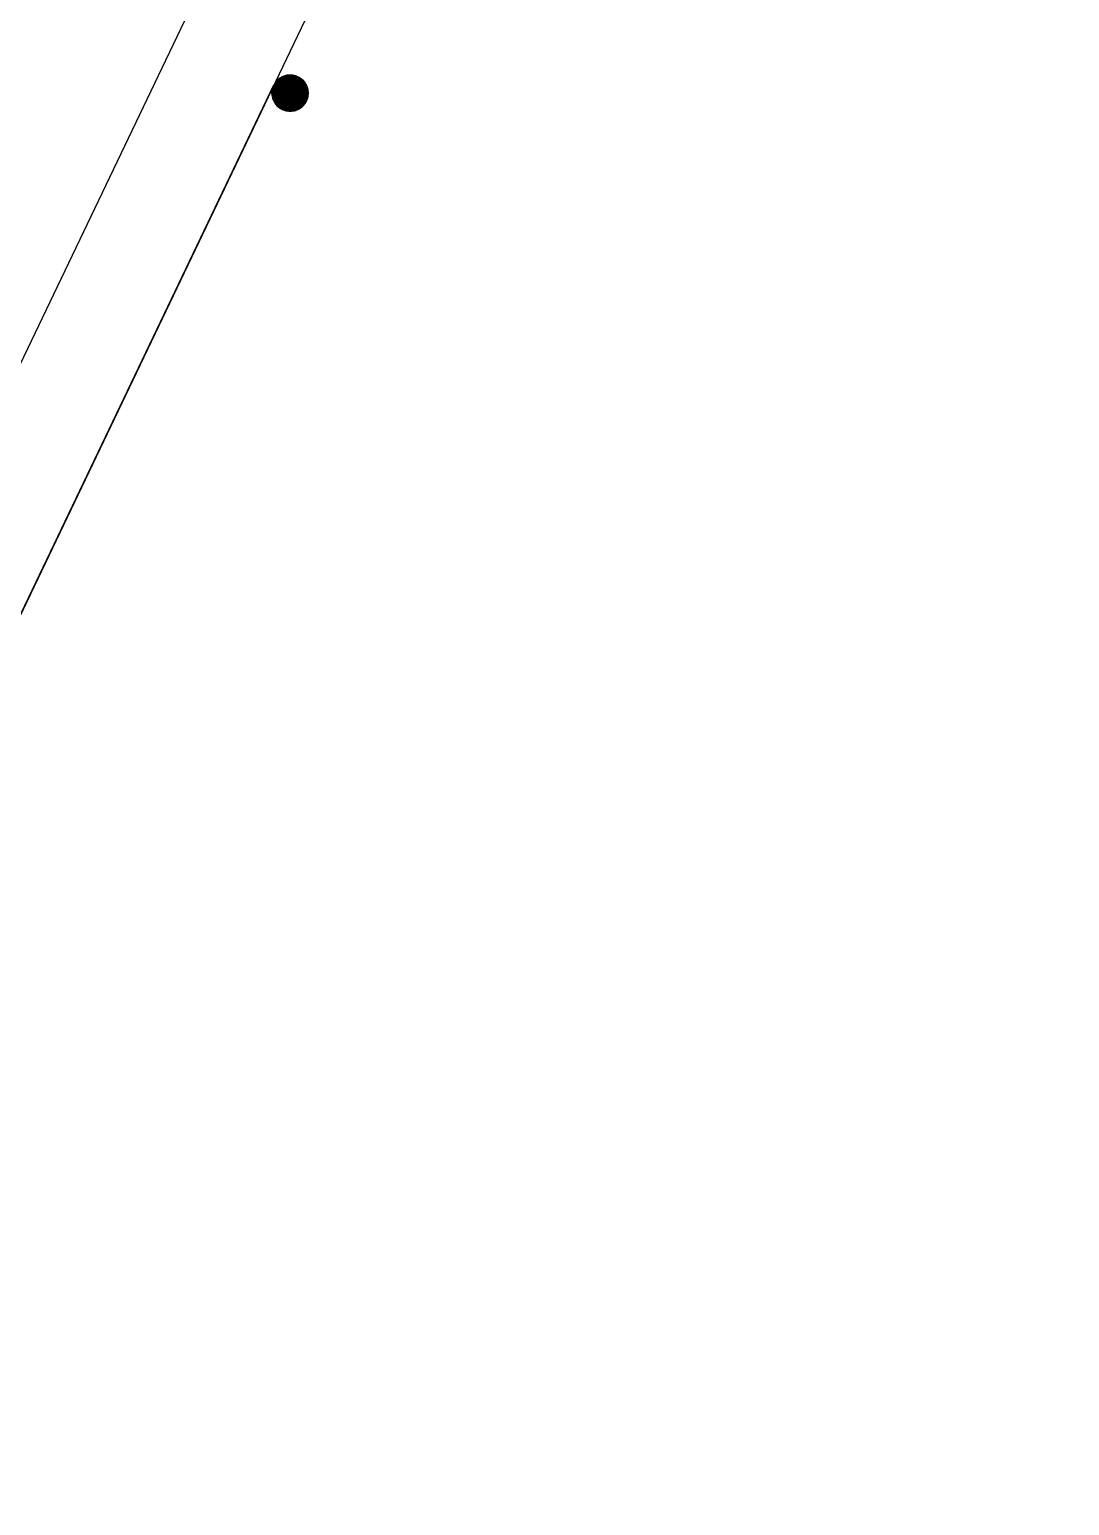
# Model space of a CAD drawing. Extents: x -1989 to 1557, y -2316 to 1157.
# Drawn here: x 477.5 to 621.1, y -1231.7 to -1027.8 of the extents above; entities that cross this region are included whole.
import ezdxf

# ---------------------------------------------------------------- set-up
doc = ezdxf.new("R2010")
doc.units = 0
doc.layers.get('0').update_dxf_attribs({"color": 13, "linetype": 'CONTINUOUS'})
for name, color, linetype in [('COLUMN', 5, 'CONTINUOUS'), ('HELP', 7, 'CONTINUOUS'), ('SITE', 250, 'CONTINUOUS')]:
    doc.layers.add(name, color=color, linetype=linetype)

# ---------------------------------------------------------------- blocks, each defined once
blk = doc.blocks.new('GROUP_1')
at = {"color": 7}
for p, q in [((651.85, 1279.68), (652.04, 1280.64)), ((651.85, 1279.68, 190), (652.04, 1280.64)), ((651.85, 1279.68, 190), (652.04, 1280.64, 190)), ((651.96, 1280.42), (651.91, 1280.24)), ((652.02, 1280.59), (651.96, 1280.42)), ((652.1, 1280.76), (652.02, 1280.59)), ((652.04, 1280.64), (652.27, 1281.07)), ((652.04, 1280.64, 190), (652.27, 1281.07)), ((652.04, 1280.64, 190), (652.27, 1281.07, 190)), ((652.04, 1280.64), (652.04, 1280.64, 190)), ((652.19, 1280.93), (652.1, 1280.76)), ((652.28, 1281.09), (652.19, 1280.93)), ((652.27, 1281.07), (652.58, 1281.45)), ((652.27, 1281.07, 190), (652.58, 1281.45)), ((652.27, 1281.07, 190), (652.58, 1281.45, 190)), ((652.27, 1281.07), (652.27, 1281.07, 190)), ((652.4, 1281.24), (652.28, 1281.09)), ((652.52, 1281.38), (652.4, 1281.24)), ((652.65, 1281.51), (652.52, 1281.38)), ((652.58, 1281.45), (652.96, 1281.76)), ((652.58, 1281.45, 190), (652.96, 1281.76)), ((652.58, 1281.45, 190), (652.96, 1281.76, 190)), ((652.58, 1281.45), (652.58, 1281.45, 190)), ((652.79, 1281.63), (652.65, 1281.51)), ((652.94, 1281.75), (652.79, 1281.63)), ((653.1, 1281.84), (652.94, 1281.75)), ((652.96, 1281.76), (653.39, 1281.99)), ((652.96, 1281.76, 190), (653.39, 1281.99)), ((652.96, 1281.76, 190), (653.39, 1281.99, 190)), ((652.96, 1281.76), (652.96, 1281.76, 190)), ((653.27, 1281.93), (653.1, 1281.84)), ((653.44, 1282.01), (653.27, 1281.93)), ((653.39, 1281.99), (654.35, 1282.18)), ((653.39, 1281.99, 190), (654.35, 1282.18)), ((653.39, 1281.99, 190), (654.35, 1282.18, 190)), ((653.39, 1281.99), (653.39, 1281.99, 190)), ((653.61, 1282.07), (653.44, 1282.01)), ((653.79, 1282.12), (653.61, 1282.07)), ((653.98, 1282.15), (653.79, 1282.12)), ((654.16, 1282.17), (653.98, 1282.15)), ((654.35, 1282.18), (654.16, 1282.17)), ((654.54, 1282.17), (654.35, 1282.18)), ((654.35, 1282.18), (655.31, 1281.99)), ((654.35, 1282.18), (654.35, 1282.18, 190)), ((654.35, 1282.18, 190), (655.31, 1281.99)), ((654.35, 1282.18, 190), (655.31, 1281.99, 190)), ((654.72, 1282.15), (654.54, 1282.17)), ((654.91, 1282.12), (654.72, 1282.15)), ((655.09, 1282.07), (654.91, 1282.12)), ((655.26, 1282.01), (655.09, 1282.07)), ((655.44, 1281.93), (655.26, 1282.01)), ((655.31, 1281.99), (655.74, 1281.76)), ((655.31, 1281.99), (655.31, 1281.99, 190)), ((655.31, 1281.99, 190), (655.74, 1281.76)), ((655.31, 1281.99, 190), (655.74, 1281.76, 190)), ((655.6, 1281.84), (655.44, 1281.93)), ((655.76, 1281.75), (655.6, 1281.84)), ((655.74, 1281.76), (656.12, 1281.45)), ((655.74, 1281.76), (655.74, 1281.76, 190)), ((655.74, 1281.76, 190), (656.12, 1281.45)), ((655.74, 1281.76, 190), (656.12, 1281.45, 190)), ((655.91, 1281.63), (655.76, 1281.75)), ((656.05, 1281.51), (655.91, 1281.63)), ((656.18, 1281.38), (656.05, 1281.51)), ((656.12, 1281.45), (656.43, 1281.07)), ((656.12, 1281.45), (656.12, 1281.45, 190)), ((656.12, 1281.45, 190), (656.43, 1281.07)), ((656.12, 1281.45, 190), (656.43, 1281.07, 190)), ((656.31, 1281.24), (656.18, 1281.38)), ((656.42, 1281.09), (656.31, 1281.24)), ((656.52, 1280.93), (656.42, 1281.09)), ((656.43, 1281.07), (656.66, 1280.64)), ((656.43, 1281.07), (656.43, 1281.07, 190)), ((656.43, 1281.07, 190), (656.66, 1280.64)), ((656.43, 1281.07, 190), (656.66, 1280.64, 190)), ((656.6, 1280.76), (656.52, 1280.93)), ((656.68, 1280.59), (656.6, 1280.76)), ((656.66, 1280.64), (656.85, 1279.68)), ((656.66, 1280.64), (656.66, 1280.64, 190)), ((656.66, 1280.64, 190), (656.85, 1279.68)), ((656.66, 1280.64, 190), (656.85, 1279.68, 190)), ((656.74, 1280.42), (656.68, 1280.59)), ((656.79, 1280.24), (656.74, 1280.42)), ((651.86, 1279.87), (651.85, 1279.68)), ((651.85, 1279.68), (651.86, 1279.49)), ((652.04, 1278.72), (651.85, 1279.68)), ((652.04, 1278.72, 190), (651.85, 1279.68)), ((651.85, 1279.68), (651.85, 1279.68, 190)), ((652.04, 1278.72, 190), (651.85, 1279.68, 190)), ((651.88, 1280.05), (651.86, 1279.87)), ((651.86, 1279.49), (651.88, 1279.31)), ((651.91, 1280.24), (651.88, 1280.05)), ((651.88, 1279.31), (651.91, 1279.12)), ((651.91, 1279.12), (651.96, 1278.94)), ((651.96, 1278.94), (652.02, 1278.77)), ((652.02, 1278.77), (652.1, 1278.6)), ((652.27, 1278.29), (652.04, 1278.72)), ((652.27, 1278.29, 190), (652.04, 1278.72)), ((652.04, 1278.72), (652.04, 1278.72, 190)), ((652.27, 1278.29, 190), (652.04, 1278.72, 190)), ((652.1, 1278.6), (652.19, 1278.43)), ((652.19, 1278.43), (652.28, 1278.27)), ((652.58, 1277.91), (652.27, 1278.29)), ((652.58, 1277.91, 190), (652.27, 1278.29)), ((652.27, 1278.29), (652.27, 1278.29, 190)), ((652.58, 1277.91, 190), (652.27, 1278.29, 190)), ((656.43, 1278.29), (656.12, 1277.91)), ((656.43, 1278.29, 190), (656.12, 1277.91)), ((656.43, 1278.29, 190), (656.12, 1277.91, 190)), ((656.42, 1278.27), (656.52, 1278.43)), ((656.66, 1278.72), (656.43, 1278.29)), ((656.66, 1278.72, 190), (656.43, 1278.29)), ((656.66, 1278.72, 190), (656.43, 1278.29, 190)), ((656.43, 1278.29), (656.43, 1278.29, 190)), ((656.52, 1278.43), (656.6, 1278.6)), ((656.6, 1278.6), (656.68, 1278.77)), ((656.85, 1279.68), (656.66, 1278.72)), ((656.85, 1279.68, 190), (656.66, 1278.72)), ((656.85, 1279.68, 190), (656.66, 1278.72, 190)), ((656.66, 1278.72), (656.66, 1278.72, 190)), ((656.68, 1278.77), (656.74, 1278.94)), ((656.74, 1278.94), (656.79, 1279.12)), ((656.82, 1280.05), (656.79, 1280.24)), ((656.79, 1279.12), (656.82, 1279.31)), ((656.84, 1279.87), (656.82, 1280.05)), ((656.82, 1279.31), (656.84, 1279.49)), ((656.85, 1279.68), (656.84, 1279.87)), ((656.84, 1279.49), (656.85, 1279.68)), ((656.85, 1279.68), (656.85, 1279.68, 190)), ((652.28, 1278.27), (652.4, 1278.12)), ((652.4, 1278.12), (652.52, 1277.98)), ((652.52, 1277.98), (652.65, 1277.85)), ((652.96, 1277.6), (652.58, 1277.91)), ((652.58, 1277.91), (652.58, 1277.91, 190)), ((652.96, 1277.6, 190), (652.58, 1277.91)), ((652.96, 1277.6, 190), (652.58, 1277.91, 190)), ((652.65, 1277.85), (652.79, 1277.73)), ((652.79, 1277.73), (652.94, 1277.61)), ((652.94, 1277.61), (653.1, 1277.51)), ((653.39, 1277.37), (652.96, 1277.6)), ((653.39, 1277.37, 190), (652.96, 1277.6)), ((652.96, 1277.6), (652.96, 1277.6, 190)), ((653.39, 1277.37, 190), (652.96, 1277.6, 190)), ((653.1, 1277.51), (653.27, 1277.43)), ((653.27, 1277.43), (653.44, 1277.35)), ((654.35, 1277.18), (653.39, 1277.37)), ((654.35, 1277.18, 190), (653.39, 1277.37)), ((653.39, 1277.37), (653.39, 1277.37, 190)), ((654.35, 1277.18, 190), (653.39, 1277.37, 190)), ((653.44, 1277.35), (653.61, 1277.29)), ((653.61, 1277.29), (653.79, 1277.24)), ((653.79, 1277.24), (653.98, 1277.21)), ((653.98, 1277.21), (654.16, 1277.19)), ((654.16, 1277.19), (654.35, 1277.18)), ((655.31, 1277.37), (654.35, 1277.18)), ((655.31, 1277.37, 190), (654.35, 1277.18)), ((655.31, 1277.37, 190), (654.35, 1277.18, 190)), ((654.35, 1277.18), (654.54, 1277.19)), ((654.35, 1277.18), (654.35, 1277.18, 190)), ((654.54, 1277.19), (654.72, 1277.21)), ((654.72, 1277.21), (654.91, 1277.24)), ((654.91, 1277.24), (655.09, 1277.29)), ((655.09, 1277.29), (655.26, 1277.35)), ((655.26, 1277.35), (655.44, 1277.43)), ((655.74, 1277.6), (655.31, 1277.37)), ((655.74, 1277.6, 190), (655.31, 1277.37)), ((655.74, 1277.6, 190), (655.31, 1277.37, 190)), ((655.31, 1277.37), (655.31, 1277.37, 190)), ((655.44, 1277.43), (655.6, 1277.51)), ((655.6, 1277.51), (655.76, 1277.61)), ((656.12, 1277.91), (655.74, 1277.6)), ((656.12, 1277.91, 190), (655.74, 1277.6)), ((656.12, 1277.91, 190), (655.74, 1277.6, 190)), ((655.74, 1277.6), (655.74, 1277.6, 190)), ((655.76, 1277.61), (655.91, 1277.73)), ((655.91, 1277.73), (656.05, 1277.85)), ((656.05, 1277.85), (656.18, 1277.98)), ((656.12, 1277.91), (656.12, 1277.91, 190)), ((656.18, 1277.98), (656.31, 1278.12)), ((656.31, 1278.12), (656.42, 1278.27))]:
    blk.add_line(p, q, dxfattribs=at)
at = {"layer": 'COLUMN', "color": 7}
blk.add_polyline3d([(656.85, 1279.68, 0), (656.77, 1280.3, 0), (656.54, 1280.88, 0), (656.17, 1281.39, 0), (655.69, 1281.79, 0), (655.12, 1282.06, 0), (654.51, 1282.17, 0), (653.88, 1282.14, 0), (653.29, 1281.94, 0), (652.76, 1281.61, 0), (652.33, 1281.15, 0), (652.03, 1280.6, 0), (651.87, 1279.99, 0), (651.87, 1279.37, 0), (652.03, 1278.76, 0), (652.33, 1278.21, 0), (652.76, 1277.75, 0), (653.29, 1277.42, 0), (653.88, 1277.22, 0), (654.51, 1277.18, 0), (655.12, 1277.3, 0), (655.69, 1277.57, 0), (656.17, 1277.97, 0), (656.54, 1278.48, 0), (656.77, 1279.06, 0), (656.85, 1279.68, 0)], close=True, dxfattribs=at)
at = {"layer": 'SITE', "color": 7}
for points in [[(1683.97, 3473.09, 0), (36.01, 27.35, 0)], [(1697.51, 3466.62, 0), (49.55, 20.88, 0)]]:
    blk.add_polyline3d(points, dxfattribs=at)
at = {"layer": 'COLUMN', "color": 7}
mesh = blk.add_polyface(dxfattribs=at)
corners = [(651.86, 1279.49), (651.86, 1279.87), (651.85, 1279.68), (651.88, 1279.31), (651.88, 1280.05), (651.91, 1279.12), (651.91, 1280.24), (651.96, 1278.94), (651.96, 1280.42), (652.02, 1278.77), (652.02, 1280.59), (652.1, 1278.6), (652.1, 1280.76), (652.19, 1278.43), (652.19, 1280.93), (652.28, 1278.27), (652.28, 1281.09), (652.4, 1278.12), (652.4, 1281.24), (652.52, 1277.98), (652.52, 1281.38), (652.65, 1277.85), (652.65, 1281.51), (652.79, 1277.73), (652.79, 1281.63), (652.94, 1277.61), (652.94, 1281.75), (653.1, 1277.51), (653.1, 1281.84), (653.27, 1277.43), (653.27, 1281.93), (653.44, 1277.35), (653.44, 1282.01), (653.61, 1277.29), (653.61, 1282.07), (653.79, 1277.24), (653.79, 1282.12), (653.98, 1277.21), (653.98, 1282.15), (654.16, 1277.19), (654.16, 1282.17), (654.35, 1277.18), (654.35, 1282.18), (654.54, 1277.19), (654.54, 1282.17), (654.72, 1277.21), (654.72, 1282.15), (654.91, 1277.24), (654.91, 1282.12), (655.09, 1277.29), (655.09, 1282.07), (655.26, 1277.35), (655.26, 1282.01), (655.44, 1277.43), (655.44, 1281.93), (655.6, 1277.51), (655.6, 1281.84), (655.76, 1277.61), (655.76, 1281.75), (655.91, 1277.73), (655.91, 1281.63), (656.05, 1277.85), (656.05, 1281.51), (656.18, 1277.98), (656.18, 1281.38), (656.31, 1278.12), (656.31, 1281.24), (656.42, 1278.27), (656.42, 1281.09), (656.52, 1278.43), (656.52, 1280.93), (656.6, 1278.6), (656.6, 1280.76), (656.68, 1278.77), (656.68, 1280.59), (656.74, 1278.94), (656.74, 1280.42), (656.79, 1279.12), (656.79, 1280.24), (656.82, 1279.31), (656.82, 1280.05), (656.84, 1279.49), (656.84, 1279.87), (656.85, 1279.68)]
mesh.append_faces([[corners[k] for k in face] for face in [(0, 1, 2), (82, 81, 83)]], dxfattribs={"vtx0": -1, "color": 7})
mesh.append_faces([[corners[k] for k in face] for face in [(1, 3, 4), (4, 5, 6), (6, 7, 8), (8, 9, 10), (10, 11, 12), (12, 13, 14), (14, 15, 16), (16, 17, 18), (18, 19, 20), (20, 21, 22), (22, 23, 24), (24, 25, 26), (26, 27, 28), (28, 29, 30), (30, 31, 32), (32, 33, 34), (34, 35, 36), (36, 37, 38), (38, 39, 40), (40, 41, 42), (42, 43, 44), (44, 45, 46), (46, 47, 48), (48, 49, 50), (50, 51, 52), (52, 53, 54), (54, 55, 56), (56, 57, 58), (58, 59, 60), (60, 61, 62), (62, 63, 64), (64, 65, 66), (66, 67, 68), (68, 69, 70), (70, 71, 72), (72, 73, 74), (74, 75, 76), (76, 77, 78), (78, 79, 80), (80, 81, 82)]], dxfattribs={"vtx0": -1, "vtx1": -1, "color": 7})
mesh.append_faces([[corners[k] for k in face] for face in [(1, 0, 3), (4, 3, 5), (6, 5, 7), (8, 7, 9), (10, 9, 11), (12, 11, 13), (14, 13, 15), (16, 15, 17), (18, 17, 19), (20, 19, 21), (22, 21, 23), (24, 23, 25), (26, 25, 27), (28, 27, 29), (30, 29, 31), (32, 31, 33), (34, 33, 35), (36, 35, 37), (38, 37, 39), (40, 39, 41), (42, 41, 43), (44, 43, 45), (46, 45, 47), (48, 47, 49), (50, 49, 51), (52, 51, 53), (54, 53, 55), (56, 55, 57), (58, 57, 59), (60, 59, 61), (62, 61, 63), (64, 63, 65), (66, 65, 67), (68, 67, 69), (70, 69, 71), (72, 71, 73), (74, 73, 75), (76, 75, 77), (78, 77, 79), (80, 79, 81)]], dxfattribs={"vtx0": -1, "vtx2": -1, "color": 7})
mesh = blk.add_polyface(dxfattribs=at)
corners = [(652.04, 1280.64), (652.04, 1278.72), (651.85, 1279.68), (652.27, 1281.07), (652.27, 1278.29), (652.58, 1281.45), (652.58, 1277.91), (652.96, 1281.76), (652.96, 1277.6), (653.39, 1281.99), (653.39, 1277.37), (654.35, 1282.18), (654.35, 1277.18), (655.31, 1281.99), (655.31, 1277.37), (655.74, 1281.76), (655.74, 1277.6), (656.12, 1281.45), (656.12, 1277.91), (656.43, 1281.07), (656.43, 1278.29), (656.66, 1280.64), (656.66, 1278.72), (656.85, 1279.68)]
mesh.append_faces([[corners[k] for k in face] for face in [(0, 1, 2), (22, 21, 23)]], dxfattribs={"vtx0": -1, "color": 7})
mesh.append_faces([[corners[k] for k in face] for face in [(1, 3, 4), (4, 5, 6), (6, 7, 8), (8, 9, 10), (10, 11, 12), (12, 13, 14), (14, 15, 16), (16, 17, 18), (18, 19, 20), (20, 21, 22)]], dxfattribs={"vtx0": -1, "vtx1": -1, "color": 7})
mesh.append_faces([[corners[k] for k in face] for face in [(1, 0, 3), (4, 3, 5), (6, 5, 7), (8, 7, 9), (10, 9, 11), (12, 11, 13), (14, 13, 15), (16, 15, 17), (18, 17, 19), (20, 19, 21)]], dxfattribs={"vtx0": -1, "vtx2": -1, "color": 7})
mesh = blk.add_polyface(dxfattribs=at)
corners = [(652.04, 1278.72, 190), (652.04, 1280.64, 190), (651.85, 1279.68, 190), (652.27, 1278.29, 190), (652.27, 1281.07, 190), (652.58, 1277.91, 190), (652.58, 1281.45, 190), (652.96, 1277.6, 190), (652.96, 1281.76, 190), (653.39, 1277.37, 190), (653.39, 1281.99, 190), (654.35, 1277.18, 190), (654.35, 1282.18, 190), (655.31, 1277.37, 190), (655.31, 1281.99, 190), (655.74, 1277.6, 190), (655.74, 1281.76, 190), (656.12, 1277.91, 190), (656.12, 1281.45, 190), (656.43, 1278.29, 190), (656.43, 1281.07, 190), (656.66, 1278.72, 190), (656.66, 1280.64, 190), (656.85, 1279.68, 190)]
mesh.append_faces([[corners[k] for k in face] for face in [(0, 1, 2), (22, 21, 23)]], dxfattribs={"vtx0": -1, "color": 7})
mesh.append_faces([[corners[k] for k in face] for face in [(1, 3, 4), (4, 5, 6), (6, 7, 8), (8, 9, 10), (10, 11, 12), (12, 13, 14), (14, 15, 16), (16, 17, 18), (18, 19, 20), (20, 21, 22)]], dxfattribs={"vtx0": -1, "vtx1": -1, "color": 7})
mesh.append_faces([[corners[k] for k in face] for face in [(1, 0, 3), (4, 3, 5), (6, 5, 7), (8, 7, 9), (10, 9, 11), (12, 11, 13), (14, 13, 15), (16, 15, 17), (18, 17, 19), (20, 19, 21)]], dxfattribs={"vtx0": -1, "vtx2": -1, "color": 7})
mesh = blk.add_polyface(dxfattribs=at)
corners = [(652.04, 1280.64), (651.85, 1279.68), (651.85, 1279.68, 190)]
mesh.append_faces([[corners[k] for k in face] for face in [(0, 1, 2)]], dxfattribs={"color": 7})
mesh = blk.add_polyface(dxfattribs=at)
corners = [(652.04, 1280.64), (651.85, 1279.68, 190), (652.04, 1280.64, 190)]
mesh.append_faces([[corners[k] for k in face] for face in [(0, 1, 2)]], dxfattribs={"color": 7})
mesh = blk.add_polyface(dxfattribs=at)
corners = [(652.27, 1281.07), (652.04, 1280.64), (652.04, 1280.64, 190)]
mesh.append_faces([[corners[k] for k in face] for face in [(0, 1, 2)]], dxfattribs={"color": 7})
mesh = blk.add_polyface(dxfattribs=at)
corners = [(652.27, 1281.07), (652.04, 1280.64, 190), (652.27, 1281.07, 190)]
mesh.append_faces([[corners[k] for k in face] for face in [(0, 1, 2)]], dxfattribs={"color": 7})
mesh = blk.add_polyface(dxfattribs=at)
corners = [(652.58, 1281.45), (652.27, 1281.07), (652.27, 1281.07, 190)]
mesh.append_faces([[corners[k] for k in face] for face in [(0, 1, 2)]], dxfattribs={"color": 7})
mesh = blk.add_polyface(dxfattribs=at)
corners = [(652.58, 1281.45), (652.27, 1281.07, 190), (652.58, 1281.45, 190)]
mesh.append_faces([[corners[k] for k in face] for face in [(0, 1, 2)]], dxfattribs={"color": 7})
mesh = blk.add_polyface(dxfattribs=at)
corners = [(652.58, 1281.45, 190), (652.96, 1281.76), (652.58, 1281.45)]
mesh.append_faces([[corners[k] for k in face] for face in [(0, 1, 2)]], dxfattribs={"color": 7})
mesh = blk.add_polyface(dxfattribs=at)
corners = [(652.96, 1281.76, 190), (652.96, 1281.76), (652.58, 1281.45, 190)]
mesh.append_faces([[corners[k] for k in face] for face in [(0, 1, 2)]], dxfattribs={"color": 7})
mesh = blk.add_polyface(dxfattribs=at)
corners = [(652.96, 1281.76, 190), (653.39, 1281.99), (652.96, 1281.76)]
mesh.append_faces([[corners[k] for k in face] for face in [(0, 1, 2)]], dxfattribs={"color": 7})
mesh = blk.add_polyface(dxfattribs=at)
corners = [(653.39, 1281.99, 190), (653.39, 1281.99), (652.96, 1281.76, 190)]
mesh.append_faces([[corners[k] for k in face] for face in [(0, 1, 2)]], dxfattribs={"color": 7})
mesh = blk.add_polyface(dxfattribs=at)
corners = [(653.39, 1281.99, 190), (654.35, 1282.18), (653.39, 1281.99)]
mesh.append_faces([[corners[k] for k in face] for face in [(0, 1, 2)]], dxfattribs={"color": 7})
mesh = blk.add_polyface(dxfattribs=at)
corners = [(654.35, 1282.18, 190), (654.35, 1282.18), (653.39, 1281.99, 190)]
mesh.append_faces([[corners[k] for k in face] for face in [(0, 1, 2)]], dxfattribs={"color": 7})
mesh = blk.add_polyface(dxfattribs=at)
corners = [(654.35, 1282.18, 190), (655.31, 1281.99), (654.35, 1282.18)]
mesh.append_faces([[corners[k] for k in face] for face in [(0, 1, 2)]], dxfattribs={"color": 7})
mesh = blk.add_polyface(dxfattribs=at)
corners = [(655.31, 1281.99, 190), (655.31, 1281.99), (654.35, 1282.18, 190)]
mesh.append_faces([[corners[k] for k in face] for face in [(0, 1, 2)]], dxfattribs={"color": 7})
mesh = blk.add_polyface(dxfattribs=at)
corners = [(655.31, 1281.99, 190), (655.74, 1281.76), (655.31, 1281.99)]
mesh.append_faces([[corners[k] for k in face] for face in [(0, 1, 2)]], dxfattribs={"color": 7})
mesh = blk.add_polyface(dxfattribs=at)
corners = [(655.74, 1281.76, 190), (655.74, 1281.76), (655.31, 1281.99, 190)]
mesh.append_faces([[corners[k] for k in face] for face in [(0, 1, 2)]], dxfattribs={"color": 7})
mesh = blk.add_polyface(dxfattribs=at)
corners = [(655.74, 1281.76, 190), (656.12, 1281.45), (655.74, 1281.76)]
mesh.append_faces([[corners[k] for k in face] for face in [(0, 1, 2)]], dxfattribs={"color": 7})
mesh = blk.add_polyface(dxfattribs=at)
corners = [(656.12, 1281.45, 190), (656.12, 1281.45), (655.74, 1281.76, 190)]
mesh.append_faces([[corners[k] for k in face] for face in [(0, 1, 2)]], dxfattribs={"color": 7})
mesh = blk.add_polyface(dxfattribs=at)
corners = [(656.12, 1281.45, 190), (656.43, 1281.07), (656.12, 1281.45)]
mesh.append_faces([[corners[k] for k in face] for face in [(0, 1, 2)]], dxfattribs={"color": 7})
mesh = blk.add_polyface(dxfattribs=at)
corners = [(656.12, 1281.45, 190), (656.43, 1281.07, 190), (656.43, 1281.07)]
mesh.append_faces([[corners[k] for k in face] for face in [(0, 1, 2)]], dxfattribs={"color": 7})
mesh = blk.add_polyface(dxfattribs=at)
corners = [(656.43, 1281.07, 190), (656.66, 1280.64), (656.43, 1281.07)]
mesh.append_faces([[corners[k] for k in face] for face in [(0, 1, 2)]], dxfattribs={"color": 7})
mesh = blk.add_polyface(dxfattribs=at)
corners = [(656.43, 1281.07, 190), (656.66, 1280.64, 190), (656.66, 1280.64)]
mesh.append_faces([[corners[k] for k in face] for face in [(0, 1, 2)]], dxfattribs={"color": 7})
mesh = blk.add_polyface(dxfattribs=at)
corners = [(656.66, 1280.64, 190), (656.85, 1279.68), (656.66, 1280.64)]
mesh.append_faces([[corners[k] for k in face] for face in [(0, 1, 2)]], dxfattribs={"color": 7})
mesh = blk.add_polyface(dxfattribs=at)
corners = [(656.66, 1280.64, 190), (656.85, 1279.68, 190), (656.85, 1279.68)]
mesh.append_faces([[corners[k] for k in face] for face in [(0, 1, 2)]], dxfattribs={"color": 7})
mesh = blk.add_polyface(dxfattribs=at)
corners = [(651.85, 1279.68), (652.04, 1278.72), (652.04, 1278.72, 190)]
mesh.append_faces([[corners[k] for k in face] for face in [(0, 1, 2)]], dxfattribs={"color": 7})
mesh = blk.add_polyface(dxfattribs=at)
corners = [(651.85, 1279.68), (652.04, 1278.72, 190), (651.85, 1279.68, 190)]
mesh.append_faces([[corners[k] for k in face] for face in [(0, 1, 2)]], dxfattribs={"color": 7})
mesh = blk.add_polyface(dxfattribs=at)
corners = [(652.04, 1278.72), (652.27, 1278.29), (652.27, 1278.29, 190)]
mesh.append_faces([[corners[k] for k in face] for face in [(0, 1, 2)]], dxfattribs={"color": 7})
mesh = blk.add_polyface(dxfattribs=at)
corners = [(652.04, 1278.72), (652.27, 1278.29, 190), (652.04, 1278.72, 190)]
mesh.append_faces([[corners[k] for k in face] for face in [(0, 1, 2)]], dxfattribs={"color": 7})
mesh = blk.add_polyface(dxfattribs=at)
corners = [(652.27, 1278.29), (652.58, 1277.91), (652.58, 1277.91, 190)]
mesh.append_faces([[corners[k] for k in face] for face in [(0, 1, 2)]], dxfattribs={"color": 7})
mesh = blk.add_polyface(dxfattribs=at)
corners = [(652.27, 1278.29), (652.58, 1277.91, 190), (652.27, 1278.29, 190)]
mesh.append_faces([[corners[k] for k in face] for face in [(0, 1, 2)]], dxfattribs={"color": 7})
mesh = blk.add_polyface(dxfattribs=at)
corners = [(656.43, 1278.29, 190), (656.12, 1277.91), (656.43, 1278.29)]
mesh.append_faces([[corners[k] for k in face] for face in [(0, 1, 2)]], dxfattribs={"color": 7})
mesh = blk.add_polyface(dxfattribs=at)
corners = [(656.43, 1278.29, 190), (656.12, 1277.91, 190), (656.12, 1277.91)]
mesh.append_faces([[corners[k] for k in face] for face in [(0, 1, 2)]], dxfattribs={"color": 7})
mesh = blk.add_polyface(dxfattribs=at)
corners = [(656.66, 1278.72, 190), (656.43, 1278.29), (656.66, 1278.72)]
mesh.append_faces([[corners[k] for k in face] for face in [(0, 1, 2)]], dxfattribs={"color": 7})
mesh = blk.add_polyface(dxfattribs=at)
corners = [(656.66, 1278.72, 190), (656.43, 1278.29, 190), (656.43, 1278.29)]
mesh.append_faces([[corners[k] for k in face] for face in [(0, 1, 2)]], dxfattribs={"color": 7})
mesh = blk.add_polyface(dxfattribs=at)
corners = [(656.85, 1279.68, 190), (656.66, 1278.72), (656.85, 1279.68)]
mesh.append_faces([[corners[k] for k in face] for face in [(0, 1, 2)]], dxfattribs={"color": 7})
mesh = blk.add_polyface(dxfattribs=at)
corners = [(656.85, 1279.68, 190), (656.66, 1278.72, 190), (656.66, 1278.72)]
mesh.append_faces([[corners[k] for k in face] for face in [(0, 1, 2)]], dxfattribs={"color": 7})
mesh = blk.add_polyface(dxfattribs=at)
corners = [(652.96, 1277.6, 190), (652.58, 1277.91), (652.96, 1277.6)]
mesh.append_faces([[corners[k] for k in face] for face in [(0, 1, 2)]], dxfattribs={"color": 7})
mesh = blk.add_polyface(dxfattribs=at)
corners = [(652.58, 1277.91, 190), (652.58, 1277.91), (652.96, 1277.6, 190)]
mesh.append_faces([[corners[k] for k in face] for face in [(0, 1, 2)]], dxfattribs={"color": 7})
mesh = blk.add_polyface(dxfattribs=at)
corners = [(653.39, 1277.37, 190), (652.96, 1277.6), (653.39, 1277.37)]
mesh.append_faces([[corners[k] for k in face] for face in [(0, 1, 2)]], dxfattribs={"color": 7})
mesh = blk.add_polyface(dxfattribs=at)
corners = [(652.96, 1277.6, 190), (652.96, 1277.6), (653.39, 1277.37, 190)]
mesh.append_faces([[corners[k] for k in face] for face in [(0, 1, 2)]], dxfattribs={"color": 7})
mesh = blk.add_polyface(dxfattribs=at)
corners = [(654.35, 1277.18, 190), (653.39, 1277.37), (654.35, 1277.18)]
mesh.append_faces([[corners[k] for k in face] for face in [(0, 1, 2)]], dxfattribs={"color": 7})
mesh = blk.add_polyface(dxfattribs=at)
corners = [(653.39, 1277.37, 190), (653.39, 1277.37), (654.35, 1277.18, 190)]
mesh.append_faces([[corners[k] for k in face] for face in [(0, 1, 2)]], dxfattribs={"color": 7})
mesh = blk.add_polyface(dxfattribs=at)
corners = [(655.31, 1277.37, 190), (654.35, 1277.18), (655.31, 1277.37)]
mesh.append_faces([[corners[k] for k in face] for face in [(0, 1, 2)]], dxfattribs={"color": 7})
mesh = blk.add_polyface(dxfattribs=at)
corners = [(654.35, 1277.18, 190), (654.35, 1277.18), (655.31, 1277.37, 190)]
mesh.append_faces([[corners[k] for k in face] for face in [(0, 1, 2)]], dxfattribs={"color": 7})
mesh = blk.add_polyface(dxfattribs=at)
corners = [(655.74, 1277.6, 190), (655.31, 1277.37), (655.74, 1277.6)]
mesh.append_faces([[corners[k] for k in face] for face in [(0, 1, 2)]], dxfattribs={"color": 7})
mesh = blk.add_polyface(dxfattribs=at)
corners = [(655.31, 1277.37, 190), (655.31, 1277.37), (655.74, 1277.6, 190)]
mesh.append_faces([[corners[k] for k in face] for face in [(0, 1, 2)]], dxfattribs={"color": 7})
mesh = blk.add_polyface(dxfattribs=at)
corners = [(656.12, 1277.91, 190), (655.74, 1277.6), (656.12, 1277.91)]
mesh.append_faces([[corners[k] for k in face] for face in [(0, 1, 2)]], dxfattribs={"color": 7})
mesh = blk.add_polyface(dxfattribs=at)
corners = [(655.74, 1277.6, 190), (655.74, 1277.6), (656.12, 1277.91, 190)]
mesh.append_faces([[corners[k] for k in face] for face in [(0, 1, 2)]], dxfattribs={"color": 7})
blk = doc.blocks.new('GROUP_36')
for p, q in [((13.79, 3.8, 354.53), (0, 3.8, 352.1)), ((0, 0, 352.1), (0, 3.8, 352.1)), ((0, 3.8, 352.1), (62.08, 3.8)), ((76.3, 3.8), (13.79, 3.8, 354.53)), ((13.79, 0, 354.53), (13.79, 3.8, 354.53)), ((62.08, 0), (62.08, 3.8)), ((62.08, 3.8), (76.3, 3.8)), ((76.3, 0), (76.3, 3.8)), ((0, 0, 352.1), (62.08, 0)), ((13.79, 0, 354.53), (0, 0, 352.1)), ((76.3, 0), (13.79, 0, 354.53)), ((62.08, 0), (76.3, 0))]:
    blk.add_line(p, q)
mesh = blk.add_polyface()
corners = [(0, 3.8, 352.1), (62.08, 0), (0, 0, 352.1), (62.08, 3.8)]
mesh.append_faces([[corners[k] for k in face] for face in [(0, 1, 2), (1, 0, 3)]], dxfattribs={"vtx0": -1})
mesh = blk.add_polyface()
corners = [(13.79, 0, 354.53), (0, 3.8, 352.1), (0, 0, 352.1), (13.79, 3.8, 354.53)]
mesh.append_faces([[corners[k] for k in face] for face in [(0, 1, 2), (1, 0, 3)]], dxfattribs={"vtx0": -1})
mesh = blk.add_polyface()
corners = [(0, 3.8, 352.1), (76.3, 3.8), (62.08, 3.8), (13.79, 3.8, 354.53)]
mesh.append_faces([[corners[k] for k in face] for face in [(0, 1, 2), (1, 0, 3)]], dxfattribs={"vtx0": -1})
mesh = blk.add_polyface()
corners = [(76.3, 3.8), (13.79, 0, 354.53), (76.3, 0), (13.79, 3.8, 354.53)]
mesh.append_faces([[corners[k] for k in face] for face in [(0, 1, 2), (1, 0, 3)]], dxfattribs={"vtx0": -1})
mesh = blk.add_polyface()
corners = [(76.3, 3.8), (62.08, 0), (62.08, 3.8), (76.3, 0)]
mesh.append_faces([[corners[k] for k in face] for face in [(0, 1, 2), (1, 0, 3)]], dxfattribs={"vtx0": -1})
mesh = blk.add_polyface()
corners = [(76.3, 0), (0, 0, 352.1), (62.08, 0), (13.79, 0, 354.53)]
mesh.append_faces([[corners[k] for k in face] for face in [(0, 1, 2), (1, 0, 3)]], dxfattribs={"vtx0": -1})
blk = doc.blocks.new('GROUP_33')
for p, q in [((13.79, 3.8, 354.53), (0, 3.8, 352.1)), ((0, 0, 352.1), (0, 3.8, 352.1)), ((0, 3.8, 352.1), (62.08, 3.8)), ((76.3, 3.8), (13.79, 3.8, 354.53)), ((13.79, 0, 354.53), (13.79, 3.8, 354.53)), ((62.08, 0), (62.08, 3.8)), ((62.08, 3.8), (76.3, 3.8)), ((76.3, 0), (76.3, 3.8)), ((0, 0, 352.1), (62.08, 0)), ((13.79, 0, 354.53), (0, 0, 352.1)), ((76.3, 0), (13.79, 0, 354.53)), ((62.08, 0), (76.3, 0))]:
    blk.add_line(p, q)
mesh = blk.add_polyface()
corners = [(0, 3.8, 352.1), (62.08, 0), (0, 0, 352.1), (62.08, 3.8)]
mesh.append_faces([[corners[k] for k in face] for face in [(0, 1, 2), (1, 0, 3)]], dxfattribs={"vtx0": -1})
mesh = blk.add_polyface()
corners = [(13.79, 0, 354.53), (0, 3.8, 352.1), (0, 0, 352.1), (13.79, 3.8, 354.53)]
mesh.append_faces([[corners[k] for k in face] for face in [(0, 1, 2), (1, 0, 3)]], dxfattribs={"vtx0": -1})
mesh = blk.add_polyface()
corners = [(0, 3.8, 352.1), (76.3, 3.8), (62.08, 3.8), (13.79, 3.8, 354.53)]
mesh.append_faces([[corners[k] for k in face] for face in [(0, 1, 2), (1, 0, 3)]], dxfattribs={"vtx0": -1})
mesh = blk.add_polyface()
corners = [(76.3, 3.8), (13.79, 0, 354.53), (76.3, 0), (13.79, 3.8, 354.53)]
mesh.append_faces([[corners[k] for k in face] for face in [(0, 1, 2), (1, 0, 3)]], dxfattribs={"vtx0": -1})
mesh = blk.add_polyface()
corners = [(76.3, 3.8), (62.08, 0), (62.08, 3.8), (76.3, 0)]
mesh.append_faces([[corners[k] for k in face] for face in [(0, 1, 2), (1, 0, 3)]], dxfattribs={"vtx0": -1})
mesh = blk.add_polyface()
corners = [(76.3, 0), (0, 0, 352.1), (62.08, 0), (13.79, 0, 354.53)]
mesh.append_faces([[corners[k] for k in face] for face in [(0, 1, 2), (1, 0, 3)]], dxfattribs={"vtx0": -1})

msp = doc.modelspace()

# ---------------------------------------------------------------- linework, layer by layer
at = {"layer": 'HELP', "color": 7}
msp.add_polyline3d([(338.67, -1396.34, 0), (349.45, -1373.79, 0), (511.25, -1035.49, 0)], dxfattribs=at)

# ---------------------------------------------------------------- block references
at = {"color": 7}
msp.add_blockref('GROUP_1', (-140.87, -2316.29), dxfattribs=at)
at = {"color": 31, "extrusion": (-0.160993, 8.93689e-18, 0.986956), "xscale": 0.997823771630554, "zscale": 0.9274493813020008, "rotation": 270}
for name, p in [('GROUP_33', (1113.79, 505.95, -58.63)), ('GROUP_36', (1121.39, 505.95, -58.63))]:
    msp.add_blockref(name, p, dxfattribs=at)

doc.saveas('drawing.dxf')
